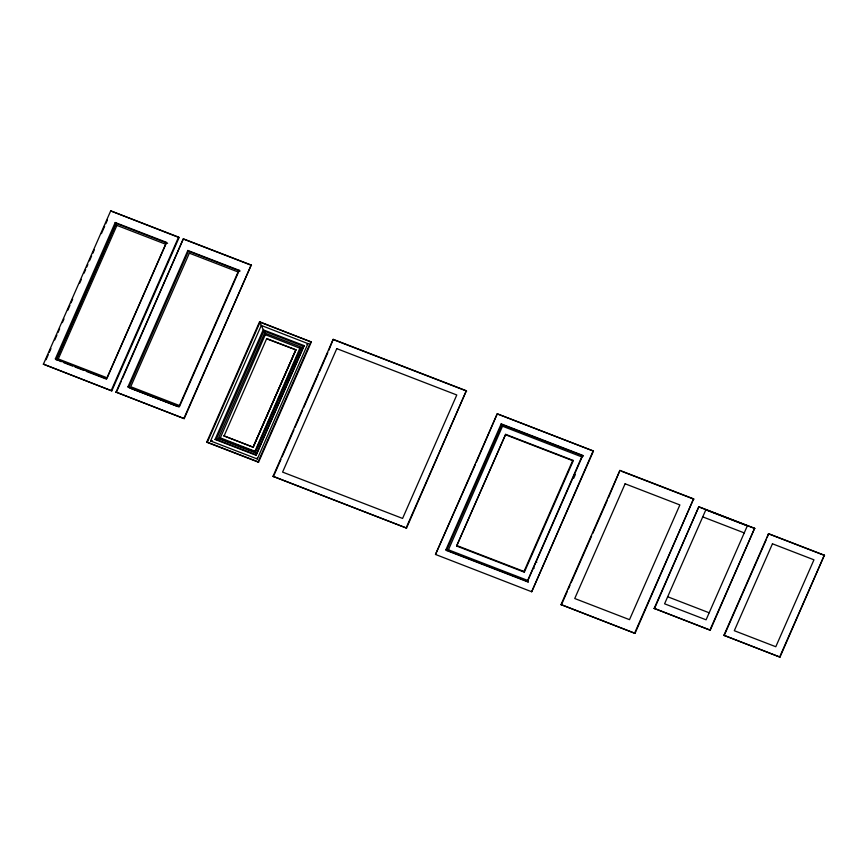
<?xml version="1.0" encoding="UTF-8"?>
<svg xmlns="http://www.w3.org/2000/svg" width="868" height="868" viewBox="0 0 868 868"><rect width="100%" height="100%" fill="white"/><g stroke="black" fill="none" stroke-linecap="round" stroke-linejoin="round"><path stroke-width="1.3" d="M307.977 343.63L261.279 325.446L259.565 321.757L206.79 441.986L207.235 442.43L258.555 462.243L311.33 342.014L259.565 321.757M307.999 343.489L257.319 458.988L257.123 457.978M43.4 364.169L110.692 210.881L178.58 237.094L179.079 237.582L111.798 390.871L43.4 364.169L111.798 390.871M46.069 359.721L48.239 354.773M49.324 352.299L50.952 348.589M54.749 339.941L56.919 334.994M58.004 332.52L59.632 328.809M62.355 322.636L63.982 318.925M67.78 310.267L69.95 305.319M71.035 302.856L72.662 299.145M79.715 283.076L81.342 279.366M84.055 273.181L85.682 269.471M86.767 266.997L87.852 264.534M89.48 260.823L91.65 255.876M92.735 253.402L94.362 249.691M101.426 233.622L104.681 226.212M105.766 223.738L107.393 220.027M55.346 358.885L115.205 222.523L166.634 242.389L106.786 378.741L55.346 358.885L61.237 361.685M56.225 359.743L116.084 223.38L167.611 243.344M56.322 359.84L116.171 223.477L115.205 222.523M111.288 390.383L178.58 237.094M116.03 392.119L183.322 238.83L251.21 265.044L184.222 418.636L116.03 392.119L184.222 418.636M116.334 392.423L121.216 381.291M122.301 378.817L183.322 238.83M127.976 386.835L187.835 250.472L239.275 270.339L240.045 271.098L188.519 251.145L128.757 387.595L127.976 386.835L179.416 406.701L239.275 270.339M183.929 418.333L251.21 265.044M207.235 442.43L260.02 322.202L311.33 342.014M257.297 458.998L210.577 440.955L261.279 325.446L265.109 333.366M215.047 439.468L263.188 329.807L304.223 345.648L256.082 455.32L215.047 439.468A1.91 0.618 -21.2 0 1 216.24 439.414M255.919 453.487L256.19 454.81L216.273 439.403L263.861 331.001L303.67 346.375L302.335 347.743M264.642 333.008L218.335 438.524L255.333 452.814L301.652 347.298L264.642 333.008L265.521 334.907M220.277 437.982L265.293 334.679L300.165 348.285M224.074 435.975L266.736 338.531L295.901 349.847L253.163 447.204L223.998 435.899L253.163 447.204L295.901 349.847L266.888 338.932M253.087 447.129L295.825 349.761M254.921 451.36L299.937 348.057M255.659 450.861L259.651 441.79M260.14 440.651L276.957 402.351M278.042 399.877L289.977 372.697M291.062 370.235L298.646 352.929M299.731 350.466L301.12 348.285M258.555 462.243L258.1 461.798L310.874 341.569M273.029 476.337L333.171 339.334L466.333 390.752L406.549 528.091L273.029 476.337L406.549 528.091M273.377 476.673L280.95 459.432M282.035 456.969L293.926 429.877M295.001 427.414L302.574 410.173M303.648 407.71L318.241 374.466M319.326 372.003L324.198 360.925M324.73 359.688L327.833 352.625M328.863 350.271L333.171 339.334M406.202 527.755L466.333 390.752M435.497 554.457L497.255 413.765L593.452 451.056L531.693 591.759L435.497 554.457L475.306 464.619M476.391 462.156L497.255 413.765M501.183 423.877L501.856 424.539L446.553 550.518L445.881 549.856L501.183 423.877L582.808 455.396L527.505 581.376L528.156 582.005M448.409 549.889L502.507 426.21L581.896 456.948M456.611 546.026L505.643 434.347L573.368 460.496L524.348 572.186L456.611 546.026L505.643 434.347M524.348 572.186L524.001 571.48L572.652 460.648L573.368 460.496M527.668 580.497L581.766 456.818M573.694 478.268L575.321 474.568M593.191 450.796L531.693 591.759M561.021 604.584L619.915 470.423L693.575 498.861L635.029 633.369L561.021 604.584L635.029 633.369M561.379 604.931L567.314 591.39M568.399 588.927L570.016 585.238M571.101 582.775L591.629 536.001M592.714 533.538L607.296 500.304M608.381 497.841L619.915 470.423M634.682 633.032L693.575 498.861M654.201 608.392L698.816 506.76L754.617 528.297L710.263 630.201L654.201 608.392L710.263 630.201M654.472 608.652L698.816 506.76M710.002 629.94L754.617 528.297M723.923 635.311L768.538 533.679L824.34 555.216L779.985 657.119L723.923 635.311L779.985 657.119M724.183 635.571L766.075 540.135M767.171 537.65L768.538 533.679M779.724 656.859L824.34 555.216M307.728 343.956L306.957 344.444M212.313 440.684L210.674 440.977M218.693 439.11L216.392 439.458M183.625 239.134L251.514 265.348M179.079 237.582L110.692 210.881M333.518 339.67L466.68 391.088M497.516 414.014L593.452 451.056M501.823 424.517L583.48 456.058M621.521 471.248L693.923 499.209M699.087 507.01L754.889 528.558M768.798 533.928L824.6 555.477M505.751 434.814L572.652 460.648M702.744 516.883L744.234 532.898M129.907 387.985L178.841 406.875M130.005 388.083L177.68 406.484M63.755 362.65L72.532 366.046M75.039 367.012L83.827 370.397M86.333 371.374L106.406 379.121M667.676 596.761L709.167 612.786M220.049 437.765L254.682 451.143M229.423 442.062L233.101 443.483M236.78 444.904L240.458 446.326M242.91 447.27L251.481 450.579M219.919 438.568L244.429 448.029M246.881 448.973L255.159 452M206.79 441.986L258.1 461.798M457.1 545.646L524.001 571.48M448.268 549.759L527.538 580.366M445.881 549.856L527.505 581.376M446.532 550.496L528.178 582.037M536.164 561.65L536.815 562.29M533.538 567.639L534.178 568.28M187.835 250.472L188.606 251.232M256.06 455.223L303.67 346.375A1.91 0.618 -21.2 0 1 304.201 345.648M116.92 225.398L58.286 358.961L107.014 377.775L165.647 244.212L116.92 225.398M189.354 253.163L130.721 386.727L179.448 405.54L238.082 271.966L189.354 253.163M336.784 348.643L282.588 472.105L402.589 518.435L456.785 394.983L336.784 348.643M625.101 483.791L574.735 598.519L629.506 619.665L679.872 504.937L625.101 483.791M705.825 509.852L664.584 603.803L706.085 619.817L747.326 525.867L705.825 509.852M772.455 543.791L734.306 630.71L775.797 646.736L813.956 559.817L772.455 543.791"/></g></svg>
